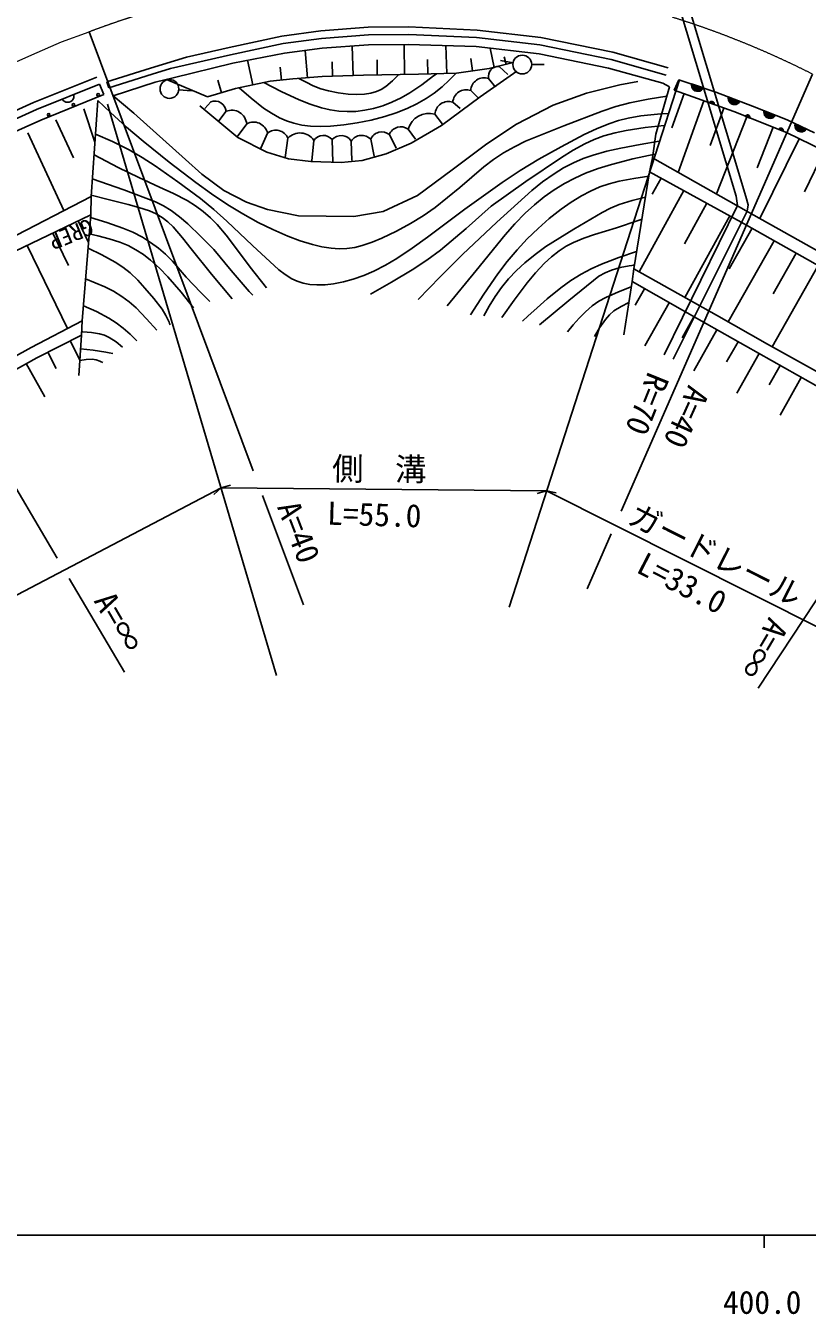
# Model space of a CAD drawing. Units: millimetres, scale not verified. Extents: x 40000 to 680000, y 20000 to 380000.
# Drawn here: x 409319 to 471423, y 198715 to 301042 of the extents above; entities that cross this region are included whole.
import ezdxf
from ezdxf.enums import TextEntityAlignment as Align

# ---------------------------------------------------------------- set-up
doc = ezdxf.new("R2010")
doc.units = ezdxf.units.MM
doc.header["$LTSCALE"] = 1000
doc.linetypes.add('CHAIN', pattern=[18.5, 12, -1.5, 3.5, -1.5])
for name, color, linetype, lineweight in [('M-BGD', 7, 'Continuous', 25), ('M-BMK', 2, 'CHAIN', 13), ('M-TTL-BAND', 7, 'Continuous', 25)]:
    doc.layers.add(name, color=color, linetype=linetype, lineweight=lineweight)
doc.styles.add('ＭＳ ゴシック', font='')
doc.styles.get('ＭＳ ゴシック').set_extended_font_data('MS Gothic')

# ---------------------------------------------------------------- blocks, each defined once
blk = doc.blocks.new('BUHIN71')
at = {"color": 7, "linetype": 'Continuous', "lineweight": 25}
blk.add_circle((0, 0), 746, dxfattribs=at)
blk = doc.blocks.new('BUHIN106')
at = {"color": 7, "linetype": 'Continuous', "lineweight": 25}
for p, q in [((-163, 38), (-129, -107)), ((-94, -146), (-149, 89)), ((-131, 119), (-64, -164)), ((-35, -178), (-111, 142)), ((-90, 164), (-7, -187)), ((19, -191), (-68, 179))]:
    blk.add_line(p, q, dxfattribs=at)
blk.add_lwpolyline([(46, -195), (-3, -190), (-46, -176), (-98, -148), (-131, -111), (-156, -69), (-171, -8), (-167, 41), (-154, 89), (-120, 137), (-87, 170), (-46, 195)], close=True, dxfattribs=at)

msp = doc.modelspace()

# ---------------------------------------------------------------- linework, layer by layer
at = {"layer": 'M-BGD'}
for p, q in [((465782, 287522), (460188, 306036)), ((460990, 305926), (466552, 287485)), ((432765, 300631), (436537, 300927)), ((436537, 300927), (439763, 300949)), ((439763, 300949), (445193, 300699)), ((427402, 265709), (414345, 300552)), ((425471, 299313), (429675, 300222)), ((429675, 300222), (432765, 300631)), ((432828, 300034), (429778, 299631)), ((436562, 300327), (432828, 300034)), ((439751, 300349), (436562, 300327)), ((445144, 300101), (439751, 300349)), ((450166, 299516), (445144, 300101)), ((445193, 300699), (450260, 300108)), ((450260, 300108), (455986, 298949)), ((422085, 298540), (425471, 299313)), ((429778, 299631), (425602, 298727)), ((429879, 298871), (425787, 298075)), ((432883, 299255), (429879, 298871)), ((431713, 296918), (431528, 299082)), ((436569, 299520), (432883, 299255)), ((435342, 297104), (435262, 299426)), ((439699, 299560), (436569, 299520)), ((439429, 297175), (439398, 299556)), ((445124, 299401), (439699, 299560)), ((442776, 297253), (442713, 299472)), ((450128, 298821), (445124, 299401)), ((446545, 297731), (446220, 299274)), ((455631, 297680), (450128, 298821)), ((455844, 298366), (450166, 299516)), ((455986, 298949), (460372, 297700)), ((419222, 297677), (422085, 298540)), ((425602, 298727), (420816, 297636)), ((425787, 298075), (421032, 296895)), ((427362, 296348), (426940, 298299)), ((433702, 297047), (433663, 298178)), ((437252, 297147), (437236, 298338)), ((441271, 297211), (441238, 298363)), ((444833, 297460), (444694, 298439)), ((448049, 298131), (446138, 297646)), ((446951, 297817), (447638, 297161)), ((448041, 298100), (447058, 298285)), ((447500, 297974), (447330, 298569)), ((449528, 297962), (450527, 297962)), ((460207, 297123), (455844, 298366)), ((414966, 296970), (409929, 294936)), ((415768, 296586), (419222, 297677)), ((419369, 297199), (415919, 296110)), ((420816, 297636), (419369, 297199)), ((421032, 296895), (419611, 296561)), ((423766, 295392), (420512, 296772)), ((430543, 296819), (428746, 296647)), ((429644, 296733), (429547, 297760)), ((432882, 297018), (430543, 296819)), ((436163, 297132), (432882, 297018)), ((440518, 297189), (436163, 297132)), ((443542, 297275), (440518, 297189)), ((446138, 297646), (443542, 297275)), ((448351, 297446), (445442, 295392)), ((446095, 296847), (446640, 296162)), ((459939, 296485), (455631, 297680)), ((471830, 297206), (456630, 262485)), ((460847, 295941), (461227, 296753)), ((461227, 296753), (464159, 295768)), ((415191, 296414), (410164, 294384)), ((415191, 296414), (415528, 295579)), ((415768, 296586), (415919, 296110)), ((419611, 296561), (416259, 295488)), ((421483, 295963), (422479, 295880)), ((425979, 296048), (423766, 295392)), ((424873, 295720), (424579, 296711)), ((428746, 296647), (425979, 296048)), ((444676, 295906), (445263, 295307)), ((447724, 254872), (461282, 296738)), ((453869, 295678), (456522, 296362)), ((456522, 296362), (457948, 296619)), ((459395, 292440), (460482, 296193)), ((460482, 296193), (459939, 296485)), ((465580, 294225), (460847, 295941)), ((463123, 296050), (462223, 296353)), ((462227, 296285), (463080, 295999)), ((463024, 295951), (462245, 296213)), ((462267, 296140), (462957, 295908)), ((462880, 295868), (462307, 296061)), ((462398, 295964), (462751, 295845)), ((464159, 295768), (467067, 294658)), ((409929, 294936), (403773, 292164)), ((415528, 295579), (410518, 293556)), ((415048, 295095), (414508, 287480)), ((415828, 294811), (429252, 249440)), ((416259, 295488), (417907, 294109)), ((424023, 294993), (423543, 294479)), ((445442, 295392), (442361, 293110)), ((443256, 294964), (443836, 294479)), ((448324, 293224), (451234, 294736)), ((451234, 294736), (453869, 295678)), ((461636, 295655), (460653, 292944)), ((463213, 295083), (461153, 289399)), ((463664, 294946), (464021, 294816)), ((464021, 294843), (463682, 294966)), ((463705, 294984), (464014, 294872)), ((464006, 294902), (463732, 295001)), ((463763, 295016), (463991, 294934)), ((463955, 294974), (463815, 295024)), ((466034, 294985), (465147, 295324)), ((465148, 295257), (465989, 294936)), ((465931, 294891), (465163, 295184)), ((465183, 295110), (465862, 294850)), ((465784, 294813), (465219, 295029)), ((465306, 294929), (465654, 294796)), ((410164, 294384), (404036, 291625)), ((413931, 294449), (414815, 291810)), ((417907, 294109), (422003, 290417)), ((426170, 292169), (423147, 294679)), ((425250, 294251), (424656, 293481)), ((441837, 294023), (442438, 293224)), ((464791, 294511), (463713, 291538)), ((466629, 293809), (464200, 287683)), ((469775, 292562), (465580, 294225)), ((467067, 294658), (469814, 293563)), ((468859, 293876), (467976, 294228)), ((467976, 294161), (468812, 293828)), ((468754, 293784), (467990, 294088)), ((468009, 294013), (468685, 293744)), ((468606, 293708), (468044, 293932)), ((468130, 293831), (468476, 293693)), ((410518, 293556), (404429, 290815)), ((411720, 293567), (413115, 290544)), ((426876, 293253), (426111, 292226)), ((439697, 292825), (440299, 292026)), ((442361, 293110), (439936, 291712)), ((445956, 291655), (448324, 293224)), ((468726, 292977), (467455, 289772)), ((469814, 293563), (472005, 292529)), ((470449, 293125), (471263, 292741)), ((471313, 292787), (470453, 293192)), ((471203, 292700), (470459, 293051)), ((470473, 292976), (471131, 292665)), ((471050, 292634), (470503, 292892)), ((470582, 292786), (470919, 292627)), ((409495, 292540), (412346, 286362)), ((428481, 290999), (426170, 292169)), ((428530, 292511), (427994, 291313)), ((430156, 292112), (429933, 290571)), ((432210, 291941), (432044, 290315)), ((433665, 291998), (433727, 290172)), ((435190, 291884), (435239, 290343)), ((436731, 292026), (437008, 290685)), ((439936, 291712), (437968, 290885)), ((438214, 292397), (438759, 291313)), ((443207, 289596), (445956, 291655)), ((459116, 290546), (459395, 292440)), ((470775, 292070), (467663, 285734)), ((475541, 289751), (469775, 292562)), ((430193, 290486), (428481, 290999)), ((437968, 290885), (436056, 290343)), ((472776, 291087), (471192, 287863)), ((393474, 289805), (411816, 258765)), ((422003, 290417), (423315, 289247)), ((431961, 290257), (430193, 290486)), ((434373, 290172), (431961, 290257)), ((436056, 290343), (434373, 290172)), ((440440, 287571), (443207, 289596)), ((458891, 289447), (459116, 290546)), ((459116, 290546), (467171, 286010)), ((423315, 289247), (425055, 287963)), ((457644, 281729), (458891, 289447)), ((466169, 285452), (458891, 289447)), ((459801, 288947), (459099, 287669)), ((425055, 287963), (426874, 287029)), ((437730, 286287), (440440, 287571)), ((461620, 287949), (458075, 281489)), ((407871, 284048), (414508, 287480)), ((414508, 287480), (414482, 286040)), ((426874, 287029), (428529, 286458)), ((460057, 274904), (465885, 286777)), ((463439, 286950), (461663, 283713)), ((465885, 286777), (465782, 287522)), ((466552, 287485), (466721, 286820)), ((466721, 286820), (466652, 286313)), ((414482, 286040), (408435, 283106)), ((413474, 285551), (414307, 283834)), ((414482, 286040), (413814, 277619)), ((428529, 286458), (430982, 285945)), ((430982, 285945), (435391, 285888)), ((435391, 285888), (437730, 286287)), ((466652, 286313), (460779, 274558)), ((465259, 285952), (461699, 279464)), ((467171, 286010), (474273, 282016)), ((411459, 284573), (412708, 281998)), ((467043, 284959), (465222, 281736)), ((478403, 278539), (466169, 285452)), ((409443, 283595), (412639, 277007)), ((468790, 283971), (465148, 277525)), ((470538, 282983), (468715, 279756)), ((457498, 280721), (457644, 281729)), ((457644, 281729), (464211, 278061)), ((472286, 281996), (468637, 275537)), ((456835, 276491), (457498, 280721)), ((463404, 277374), (457498, 280721)), ((458483, 280163), (457742, 278856)), ((460451, 279048), (458514, 275629)), ((409753, 275504), (413814, 277619)), ((413814, 277619), (413736, 276461)), ((462420, 277932), (461475, 276264)), ((475144, 270740), (463404, 277374)), ((464211, 278061), (468262, 275746)), ((413736, 276461), (410193, 274679)), ((413736, 276461), (413531, 273271)), ((464243, 276900), (462398, 273636)), ((404840, 272786), (409753, 275504)), ((412851, 276016), (413610, 274505)), ((465920, 275952), (465017, 274354)), ((468262, 275746), (476177, 271339)), ((410193, 274679), (405219, 271904)), ((411079, 275125), (411728, 273834)), ((467597, 275005), (465829, 271876)), ((409364, 274217), (410840, 271571)), ((469274, 274057), (468409, 272526)), ((470951, 273109), (469259, 270115)), ((383593, 242712), (424838, 264356)), ((424838, 264356), (424274, 263816)), ((424838, 264356), (425590, 264564)), ((424838, 264356), (450714, 264105)), ((450714, 264105), (449962, 263896)), ((450714, 264105), (451481, 263961)), ((450714, 264105), (472685, 253079)), ((431399, 255042), (428141, 263736)), ((455845, 260691), (453932, 256321)), ((412770, 257150), (417176, 249695)), ((467531, 248441), (472934, 256614))]:
    msp.add_line(p, q, dxfattribs=at)
for points in [[(426281, 296114), (427241, 295281), (428223, 294508), (428842, 294091), (429484, 293732), (430035, 293489), (430616, 293298), (431266, 293154), (431935, 293069), (432730, 293035), (433548, 293060), (434597, 293164), (435651, 293329), (436774, 293557), (437867, 293839), (438760, 294128), (439637, 294475), (440399, 294839), (441135, 295259), (441783, 295693), (442404, 296182), (442975, 296711), (443528, 297275)], [(428243, 296539), (429627, 295827), (431039, 295170), (431914, 294823), (432813, 294532), (433504, 294366), (434206, 294259), (434874, 294222), (435545, 294246), (436253, 294332), (436963, 294480), (437696, 294696), (438408, 294968), (439140, 295315), (439852, 295720), (440804, 296361), (441732, 297058), (441843, 297144), (441954, 297230)], [(438955, 297169), (438458, 296669), (437926, 296218), (437573, 295994), (437191, 295823), (436737, 295693), (436250, 295617), (435594, 295589), (434930, 295622), (434147, 295713), (433380, 295864), (432762, 296043), (432164, 296280), (431590, 296559), (431023, 296859)], [(413141, 295586), (413147, 295464), (413128, 295352), (413081, 295214), (413002, 295117), (412906, 295041), (412762, 294983), (412640, 294971), (412515, 294986), (412384, 295051), (412292, 295119), (412214, 295212)], [(460271, 295463), (458787, 295222), (457311, 294921), (456216, 294623), (455128, 294264), (452082, 293096), (449040, 291865), (448153, 291433), (447289, 290946), (446489, 290413), (445722, 289831), (443815, 288200), (441866, 286611), (440904, 285956), (439907, 285350), (438787, 284743), (437620, 284179), (436846, 283852), (436058, 283584), (435459, 283437), (434845, 283350), (434224, 283329), (433591, 283370), (432849, 283485), (432109, 283660), (431122, 283970), (430155, 284337), (428963, 284856), (427801, 285427), (426570, 286102), (425373, 286828), (424088, 287686), (422822, 288603), (420721, 290207), (418647, 291865), (417328, 292981), (416043, 294147), (415544, 294619), (415048, 295095)], [(414859, 292437), (416202, 291839), (417524, 291184), (418575, 290573), (419597, 289910), (421414, 288648), (423202, 287333), (424266, 286458), (425300, 285531), (427339, 283585), (429443, 281662), (429939, 281282), (430461, 280957), (430897, 280754), (431365, 280604), (431901, 280501), (432453, 280457), (433109, 280470), (433768, 280544), (434563, 280701), (435345, 280918), (436175, 281213), (436985, 281566), (437909, 282042), (438803, 282571), (440036, 283388), (441250, 284266), (444202, 286465), (447171, 288602), (448614, 289546), (450091, 290440), (451872, 291441), (453698, 292398), (454669, 292860), (455657, 293264), (456421, 293515), (457201, 293709), (458211, 293879), (459247, 293992), (459799, 294038), (460362, 294080)], [(460056, 293134), (458543, 292965), (457042, 292736), (456147, 292543), (455264, 292290), (454498, 292005), (453753, 291663), (452819, 291155), (451906, 290589), (449071, 288666), (446309, 286720), (444322, 284946), (442287, 283210), (441180, 282419), (440030, 281672), (438387, 280681), (436725, 279724)], [(440510, 279295), (442240, 281098), (444019, 282864), (446752, 285436), (449534, 287970), (450395, 288649), (451301, 289285), (452062, 289751), (452858, 290168), (453626, 290499), (454416, 290775), (455505, 291075), (456622, 291320), (458135, 291603), (459645, 291866)], [(428441, 280224), (427147, 281862), (425899, 283539), (425245, 284413), (424540, 285255), (424007, 285797), (423425, 286302), (422805, 286754), (422152, 287155), (421069, 287714), (419954, 288222), (418294, 288983), (416659, 289799), (415704, 290296), (414744, 290803)], [(459318, 290857), (457575, 290473), (455854, 290032), (454815, 289707), (453799, 289327), (452954, 288947), (452132, 288513), (451312, 288009), (450524, 287453), (449747, 286832), (449012, 286166), (448187, 285323), (447407, 284439), (445123, 281599), (442795, 278796)], [(414607, 288874), (417110, 288002), (419622, 287062), (420263, 286740), (420872, 286367), (421542, 285865), (422187, 285307), (423245, 284309), (424254, 283274), (425634, 281594), (427064, 279949), (427213, 279804), (427370, 279652)], [(444653, 278081), (445718, 279732), (446836, 281354), (447573, 282323), (448362, 283260), (449173, 284128), (450028, 284955), (450920, 285734), (451862, 286477), (452654, 287036), (453484, 287548), (454192, 287919), (454931, 288238), (455692, 288493), (456483, 288694), (457645, 288911), (458832, 289085)], [(425727, 279367), (424087, 281304), (422464, 283316), (421770, 284213), (421031, 285069), (420607, 285471), (420150, 285823), (419670, 286105), (419156, 286336), (418318, 286619), (417451, 286847), (415975, 287215), (414516, 287590)], [(458567, 287439), (457506, 287166), (456469, 286837), (455782, 286548), (455118, 286205), (452869, 284882), (450654, 283509), (449796, 282885), (448968, 282207), (448309, 281595), (447685, 280932), (447127, 280251), (446618, 279534), (446158, 278786), (445724, 278010)], [(414465, 285821), (415766, 285426), (417046, 284975), (417827, 284639), (418592, 284243), (419241, 283843), (419862, 283389), (420433, 282891), (420970, 282342), (422074, 281075), (423219, 279852), (423575, 279504), (423942, 279152)], [(447152, 277867), (448129, 279262), (449164, 280635), (449830, 281429), (450543, 282184), (451105, 282701), (451709, 283174), (452265, 283534), (452853, 283842), (453670, 284184), (454515, 284472), (456265, 285000), (457984, 285581), (458134, 285634), (458284, 285687)], [(422656, 278652), (421662, 279892), (420614, 281102), (419950, 281786), (419237, 282433), (418676, 282869), (418074, 283260), (417454, 283582), (416807, 283851), (415939, 284133), (415050, 284357), (414711, 284433), (414361, 284510)], [(414270, 283368), (415365, 282839), (416421, 282262), (417029, 281867), (417608, 281419), (418219, 280840), (418794, 280213), (419504, 279388), (420164, 278529), (420463, 278036), (420707, 277515), (420753, 277406), (420799, 277296)], [(457866, 283103), (456462, 282639), (455078, 282117), (454253, 281745), (453455, 281319), (452638, 280803), (451851, 280235), (450758, 279347), (449703, 278414), (449248, 277998), (448795, 277581)], [(450152, 277296), (452472, 279232), (454861, 281145), (455353, 281418), (455879, 281639), (456565, 281836), (457276, 281977), (457486, 282013), (457696, 282048)], [(419728, 276867), (418922, 277779), (418080, 278641), (417535, 279119), (416949, 279554), (416288, 279952), (415593, 280300), (414846, 280626), (414077, 280939)], [(457433, 280307), (456418, 279916), (455430, 279471), (454869, 279158), (454335, 278790), (453804, 278335), (453302, 277823), (452831, 277286), (452365, 276724)], [(413908, 278804), (414928, 278341), (415923, 277823), (416503, 277458), (417054, 277037), (417611, 276540), (418157, 276010)], [(454508, 276367), (454922, 277064), (455383, 277724), (455697, 278077), (456059, 278393), (456625, 278756), (457232, 279074), (457241, 279078)], [(417014, 275510), (416500, 275928), (415955, 276293), (415585, 276468), (415183, 276589), (414542, 276689), (413868, 276732), (413816, 276734), (413755, 276737)], [(413666, 275381), (414680, 275280), (415692, 275118), (415955, 275066), (416228, 275010)], [(413606, 274447), (414107, 274537), (414606, 274565), (414905, 274521), (415200, 274415), (415317, 274359), (415443, 274297)]]:
    msp.add_lwpolyline(points, dxfattribs=at)
for points in [[(463167, 296101), (463093, 296005), (463007, 295931), (462880, 295858), (462756, 295836), (462633, 295838), (462486, 295887), (462386, 295960), (462301, 296052), (462244, 296187), (462218, 296299), (462219, 296420)], [(463646, 294926), (463677, 294964), (463712, 294993), (463764, 295021), (463813, 295028), (463862, 295026), (463921, 295005), (463960, 294975), (463993, 294937), (464015, 294883), (464024, 294838), (464022, 294790)], [(466080, 295035), (466001, 294942), (465913, 294871), (465783, 294803), (465658, 294786), (465535, 294793), (465390, 294848), (465294, 294925), (465213, 295021), (465161, 295158), (465140, 295271), (465146, 295391)], [(468905, 293925), (468825, 293833), (468736, 293764), (468604, 293698), (468480, 293683), (468357, 293692), (468213, 293749), (468118, 293827), (468038, 293924), (467988, 294062), (467968, 294175), (467976, 294296)], [(471362, 292833), (471277, 292746), (471183, 292682), (471048, 292624), (470923, 292617), (470801, 292633), (470660, 292699), (470570, 292783), (470496, 292884), (470455, 293026), (470442, 293139), (470457, 293259)]]:
    msp.add_lwpolyline(points, close=True, dxfattribs=at)
for centre in [(413108, 294764), (415075, 295558), (411141, 293969)]:
    msp.add_circle(centre, 99.5, dxfattribs=at)
for centre, radius, start, end in [((446887, 297011), 808, 85.44623, 191.70642), ((445738, 295844), 1064, 70.42212, 176.68231), ((444319, 294903), 1064, 70.42212, 176.68231), ((424358, 294162), 896, 5.71057, 111.97083), ((442899, 293961), 1064, 70.42212, 176.68231), ((425688, 293142), 1192, 5.31848, 111.57874), ((441380, 292330), 1754, 74.88678, 163.6109), ((427425, 292261), 1133, 12.72437, 118.98456), ((429194, 291702), 1046, 23.07043, 129.33063), ((439116, 292055), 965, 52.96069, 159.22089), ((431116, 291217), 1312, 33.48303, 136.98969), ((432959, 291423), 910, 39.11566, 145.37585), ((434385, 291369), 956, 32.591, 138.8512), ((436014, 291377), 967, 42.15997, 148.42017), ((437611, 291655), 956, 50.90613, 157.16632)]:
    msp.add_arc(centre, radius, start, end, dxfattribs=at)
at = {"layer": 'M-BMK'}
for p, q in [((412157, 299758), (414345, 300552)), ((409806, 298746), (412157, 299758)), ((406890, 297437), (409806, 298746))]:
    msp.add_line(p, q, dxfattribs=at)
for centre, radius, start, end in [((439152, 234987), 70101, 74.83569, 110.72473), ((439328, 233082), 71890, 63.12151, 74.17293)]:
    msp.add_arc(centre, radius, start, end, dxfattribs=at)
at = {"layer": 'M-TTL-BAND'}
for p, q in [((40000, 205000), (579000, 205000)), ((468000, 205000), (468000, 204000))]:
    msp.add_line(p, q, dxfattribs=at)

# ---------------------------------------------------------------- block references
at = {"layer": 'M-BGD', "rotation": 235.10674}
for name, p in [('BUHIN71', (448778, 297962)), ('BUHIN71', (420736, 296025)), ('BUHIN106', (466680, 293789)), ('BUHIN106', (469340, 292734))]:
    msp.add_blockref(name, p, dxfattribs=at)

# ---------------------------------------------------------------- texts
at = {"layer": 'M-BGD', "style": 'ＭＳ ゴシック'}
for s, height, rotation, p in [('GREP', 1320, 202.1, (414200, 286142)), ('R=70', 1833, 248, (458284, 273856)), ('A=40', 1833, 245.8, (461501, 272822)), ('側\u3000溝', 1833, 359.6, (433653, 264402)), ('A=40', 1833, 291, (428758, 262641)), ('L=55.0', 1833, 358.3, (433239, 260874)), ('ガードレール', 1833, 333.2, (456791, 261104)), ('L=33.0', 1833, 332.7, (457480, 257198)), ('A=∞', 1833, 300.1, (414210, 255097)), ('A=∞', 1833, 239.3, (467935, 254441))]:
    msp.add_text(s, height=height, rotation=rotation, dxfattribs=at).set_placement(p, align=Align.BOTTOM_LEFT)
at = {"layer": 'M-TTL-BAND', "style": 'ＭＳ ゴシック'}
msp.add_text('400.0', height=1833, dxfattribs=at).set_placement((467844, 198195), align=Align.BOTTOM_CENTER)

doc.saveas('drawing.dxf')
